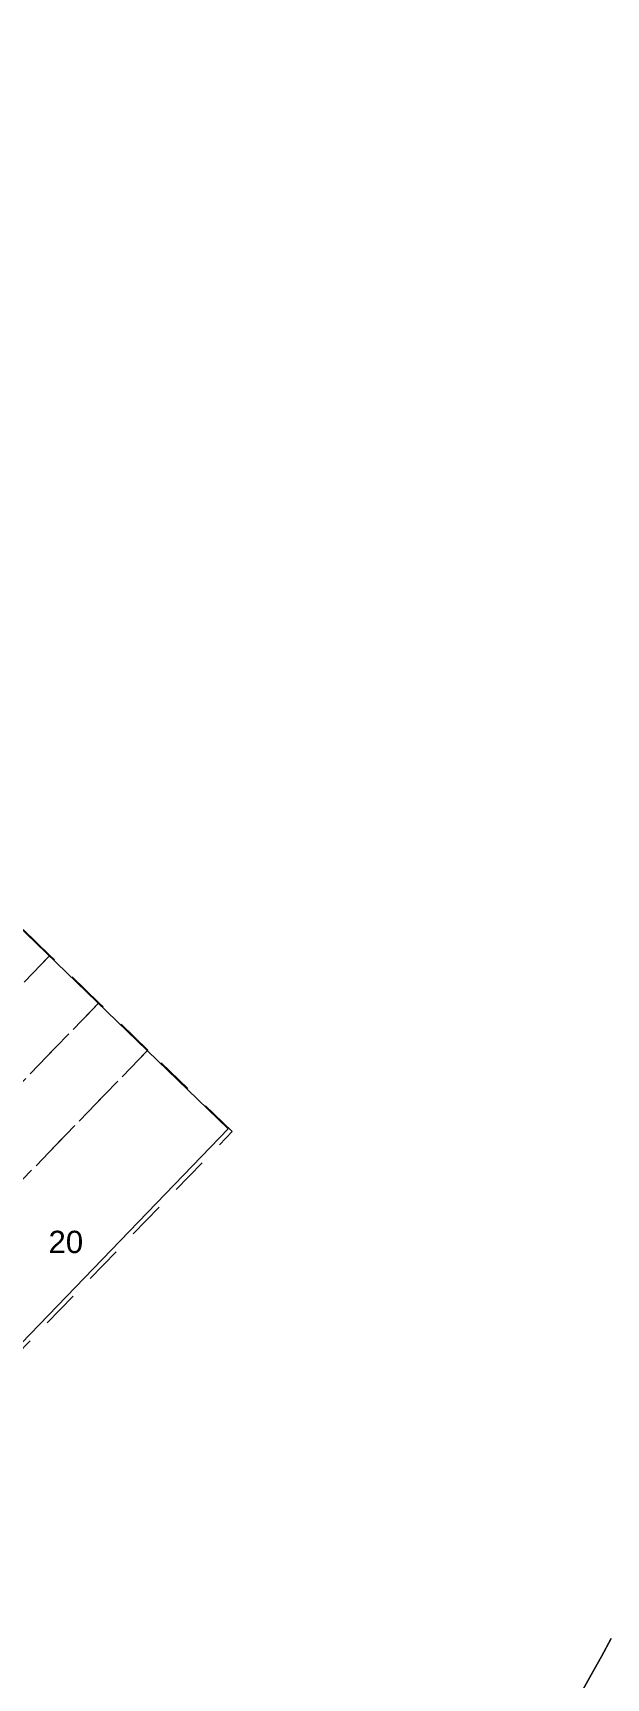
# Model space of a CAD drawing. Header units: metres. Extents: x 305195 to 306755, y 6261447 to 6263623.
# Drawn here: x 305638.5 to 305684.8, y 6262276.8 to 6262409.7 of the extents above; entities that cross this region are included whole.
import ezdxf

# ---------------------------------------------------------------- set-up
doc = ezdxf.new("R2010")
doc.units = ezdxf.units.M
doc.linetypes.add('Dash', pattern=[5, 3, -2])
for name, color, linetype, lineweight in [('Cadastre Developer_SP_EXT', 9, 'Continuous', 5), ('Cadastre Land Parcels_SP_EXT', 9, 'Continuous', 5), ('Cadastre Roads_SP_EXT', 9, 'Continuous', 5)]:
    doc.layers.add(name, color=color, linetype=linetype, lineweight=lineweight)
doc.styles.get("Standard").update_dxf_attribs({"font": 'arial.ttf'})

msp = doc.modelspace()

# ---------------------------------------------------------------- linework, layer by layer
at = {"layer": 'Cadastre Developer_SP_EXT', "linetype": 'Dash'}
for points in [[(305639.86, 6262335.21), (305633.84, 6262341.03), (305615.42, 6262321.98), (305621.44, 6262316.16), (305639.86, 6262335.21)], [(305643.82, 6262331.39), (305639.86, 6262335.21), (305621.44, 6262316.16), (305625.4, 6262312.34), (305643.82, 6262331.39)], [(305647.77, 6262327.57), (305643.82, 6262331.39), (305625.4, 6262312.34), (305629.35, 6262308.52), (305647.77, 6262327.57)], [(305647.78, 6262327.57), (305629.35, 6262308.52), (305636.17, 6262301.93), (305654.59, 6262320.98), (305647.78, 6262327.57)]]:
    msp.add_lwpolyline(points, close=True, dxfattribs=at)
at = {"layer": 'Cadastre Land Parcels_SP_EXT', "linetype": 'Continuous'}
for points in [[(305520.32, 6262450.72), (305654.26, 6262321.2), (305607.05, 6262272.27)], [(305607.05, 6262272.27), (305654.26, 6262321.2), (305654.26, 6262321.2), (305520.32, 6262450.72)], [(305682.78, 6262275.65), (305683.59, 6262277.11), (305684.4, 6262278.58), (305685.2, 6262280.05)]]:
    msp.add_lwpolyline(points, dxfattribs=at)
at = {"layer": 'Cadastre Roads_SP_EXT', "linetype": 'Continuous'}
msp.add_lwpolyline([(305685.2, 6262280.05), (305684.4, 6262278.58), (305683.59, 6262277.11), (305682.78, 6262275.65)], dxfattribs=at)

# ---------------------------------------------------------------- texts
at = {"layer": 'Cadastre Developer_SP_EXT'}
msp.add_text('20', height=1.8, dxfattribs=at).set_placement((305639.75, 6262311.17))

doc.saveas('drawing.dxf')
